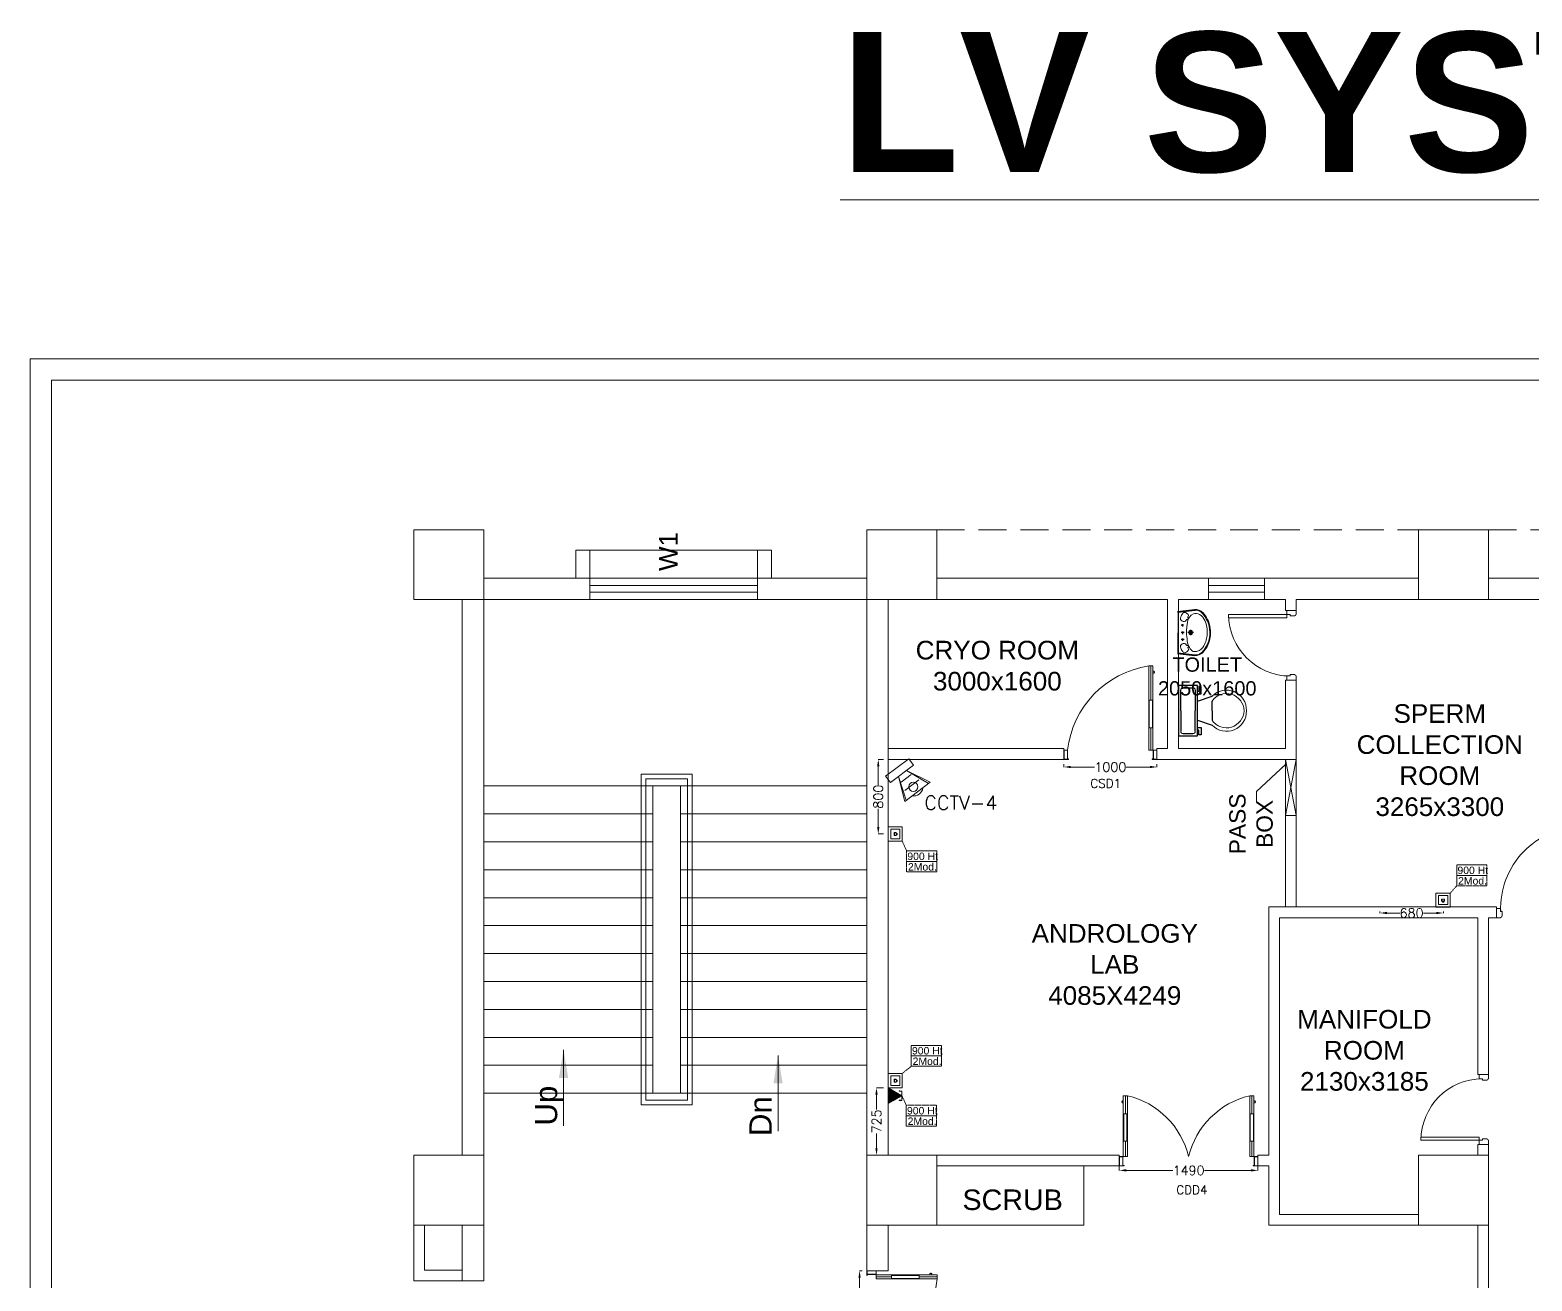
# Model space of a CAD drawing. Extents: x 3505867 to 4040009, y -660366 to -590408.
# Drawn here: x 3748982 to 3765112, y -603838 to -590408 of the extents above; entities that cross this region are included whole.
import ezdxf
from ezdxf.enums import TextEntityAlignment as Align

# ---------------------------------------------------------------- set-up
doc = ezdxf.new("R2010")
doc.units = 0
doc.header["$LTSCALE"] = 6
doc.header["$MEASUREMENT"] = 0
for name, pattern in [('1', [0]), ('CONTINU', [0]), ('DASHED2', [0.375, 0.25, -0.125]), ('HIDDEN', [0.375, 0.25, -0.125])]:
    doc.linetypes.add(name, pattern=pattern)
doc.layers.get('0').update_dxf_attribs({"linetype": 'CONTINUOUS', "lineweight": 0})
doc.layers.get('Defpoints').update_dxf_attribs({"linetype": 'CONTINUOUS', "lineweight": 0})
for name, color, linetype, lineweight in [('1200 Door', 144, 'CONTINUOUS', 0), ('BLOCK HACTH', 10, 'CONTINUOUS', 0), ('Chajja', 7, 'CONTINUOUS', 0), ('COL', 5, 'CONTINUOUS', 0), ('DIM', 7, 'CONTINUOUS', 0), ('DOOR', 44, 'CONTINUOUS', 0), ('Double Leaf Door', 4, 'CONTINUOUS', 0), ('ELE-CABLE TRAY', 31, 'CONTINUOUS', 0), ('ELE-TEL POINT', 4, 'CONTINUOUS', 0), ('ELE.LAN POINT', 3, 'CONTINUOUS', 0), ('FA-FIRE TEXT', 7, 'CONTINUOUS', 0), ('furniture', 33, 'CONTINUOUS', 0), ('JOINERY', 7, 'CONTINUOUS', 0), ('LV.CC CEMARA', 66, 'CONTINUOUS', 0), ('Railing', 21, 'CONTINUOUS', 0), ('Single Leaf Door', 4, 'CONTINUOUS', 0), ('Staircase', 7, 'CONTINUOUS', 0), ('TEXT', 5, 'CONTINUOUS', 0), ('TITLE', 7, 'CONTINUOUS', 0), ('WALL', 10, 'CONTINUOUS', 0), ('walls', 1, 'CONTINUOUS', 0), ('WIN', 151, 'CONTINUOUS', 0), ('Window', 161, 'CONTINUOUS', 0)]:
    doc.layers.add(name, color=color, linetype=linetype, lineweight=lineweight)
doc.layers.add('CFT_LOOPING', color=7, linetype='1', lineweight=0, true_color=0xd6d600)
doc.styles.add('ARI', font='arial.ttf')
doc.styles.add('ARIAL', font='arial.ttf')
doc.styles.add('ROMANS', font='romans.shx')
doc.styles.get("Standard").update_dxf_attribs({"font": 'SIMPLEX'})
doc.dimstyles.new('AEPL1', dxfattribs={"dimtxt": 100, "dimasz": 75, "dimexe": 1.25, "dimexo": 50, "dimtad": 0, "dimdec": 0, "dimtxsty": 'ROMANS', "dimcen": 2.5, "dimclrd": 7, "dimclre": 7, "dimadec": 0, "dimazin": 0, "dimtfac": 1, "dimtdec": 0, "dimtmove": 0, "dimatfit": 3, "dimfxl": 1, "dimlwd": 0, "dimlwe": 0, "dimarcsym": 0})
doc.dimstyles.new('int. dim', dxfattribs={"dimtxt": 900, "dimasz": 450, "dimexe": 150, "dimexo": 150, "dimgap": 150, "dimtad": 0, "dimdec": 0, "dimzin": 12, "dimdsep": 46, "dimtxsty": 'ARI', "dimblk": 'ARCHTICK', "dimcen": 1.5, "dimdle": 150, "dimclrd": 256, "dimclre": 256, "dimclrt": 7, "dimazin": 0, "dimtfac": 1, "dimtdec": 0, "dimtix": 1, "dimtmove": 2, "dimatfit": 3, "dimfxl": 1, "dimtolj": 1, "dimtzin": 0, "dimlwd": -1, "dimlwe": -1, "dimarcsym": 0})
doc.dimstyles.new('TEXT', dxfattribs={"dimscale": 0, "dimtxt": 500, "dimasz": 100, "dimexe": 75, "dimexo": 100, "dimgap": 50, "dimtad": 0, "dimdec": 0, "dimzin": 0, "dimdsep": 46, "dimtxsty": 'ARIAL', "dimblk": 'OBLIQUE', "dimcen": 0.09, "dimdle": 100, "dimclrd": 256, "dimclre": 256, "dimclrt": 6, "dimadec": 0, "dimazin": 0, "dimtfac": 1, "dimtdec": 0, "dimtofl": 0, "dimtmove": 2, "dimatfit": 3, "dimfxl": 1, "dimfrac": 2, "dimtolj": 1, "dimtzin": 0, "dimarcsym": 0})

# ---------------------------------------------------------------- blocks, each defined once
blk = doc.blocks.new('_ArchTick')
at = {"color": 0, "linetype": 'ByBlock', "const_width": 0.15}
blk.add_lwpolyline([(-0.5, -0.5), (0.5, 0.5)], dxfattribs=at)
blk = doc.blocks.new('A$C19B8274B')
at = {"layer": 'DOOR'}
for p, q in [((-45, 925), (-80, 925)), ((-80, 50), (-80, 925)), ((-45, 50), (-45, 925)), ((-45, 50), (-80, 50)), ((-955, -50), (-955, -47.5)), ((-940, -35), (-942.5, -35)), ((-60, -35), (-57.5, -35)), ((-45, -50), (-45, -47.5))]:
    blk.add_line(p, q, dxfattribs=at)
for points in [[(-940, 15), (-955, 15), (-955, 50), (-1000, 50), (-1000, -50), (-955, -50)], [(-940, -35), (-940, 15)], [(-60, 15), (-45, 15), (-45, 50), (0, 50), (0, -50), (-45, -50)], [(-60, -35), (-60, 15)]]:
    blk.add_lwpolyline(points, dxfattribs=at)
at = {"layer": 'DOOR', "color": 145}
blk.add_arc((-80, 50), 875, 90, 182.29244, dxfattribs=at)
at = {"layer": 'DOOR'}
for centre, start, end in [((-955, -35), 270, 0), ((-45, -35), 180, 270)]:
    blk.add_arc(centre, 12.5, start, end, dxfattribs=at)
blk = doc.blocks.new('750')
at = {"layer": 'DOOR'}
for p, q in [((-50, 705), (-47.5, 705)), ((-35, 690), (-35, 692.5)), ((-50, 45), (-47.5, 45)), ((-35, 60), (-35, 57.5)), ((50, 45), (50, 80)), ((50, 80), (675, 80)), ((50, 45), (675, 45)), ((675, 45), (675, 80))]:
    blk.add_line(p, q, dxfattribs=at)
for points in [[(15, 690), (15, 705), (50, 705), (50, 750), (-50, 750), (-50, 705)], [(-35, 690), (15, 690)], [(15, 60), (15, 45), (50, 45), (50, 0), (-50, 0), (-50, 45)], [(-35, 60), (15, 60)]]:
    blk.add_lwpolyline(points, dxfattribs=at)
for centre, start, end in [((-35, 705), 180, 270), ((-35, 45), 90, 180)]:
    blk.add_arc(centre, 12.5, start, end, dxfattribs=at)
at = {"layer": 'DOOR', "color": 145}
blk.add_arc((15, 45), 660, 0, 90, dxfattribs=at)
blk = doc.blocks.new('_Oblique')
at = {"color": 0, "linetype": 'ByBlock', "lineweight": -2}
blk.add_line((-0.5, -0.5), (0.5, 0.5), dxfattribs=at)
blk = doc.blocks.new('*D605')
at = {"layer": 'Defpoints', "color": 0, "linetype": 'ByBlock', "transparency": 16777216}
for p in [(-26230, 11392), (-24740, 11392), (-24740, 11287)]:
    blk.add_point(p, dxfattribs=at)
at = {"layer": 'DIM', "color": 7, "linetype": 'ByBlock', "lineweight": 0, "transparency": 16777216}
for p, q in [((-26230, 11342), (-26230, 11286)), ((-24740, 11342), (-24740, 11286)), ((-26155, 11287), (-25655, 11287)), ((-24815, 11287), (-25315, 11287))]:
    blk.add_line(p, q, dxfattribs=at)
at = {"layer": 'DIM', "color": 7, "linetype": 'ByBlock', "transparency": 16777216}
for points in [[(-26155, 11300), (-26155, 11275), (-26230, 11287)], [(-24815, 11300), (-24815, 11275), (-24740, 11287)]]:
    blk.add_solid(points, dxfattribs=at)
at = {"layer": 'DIM', "color": 0, "linetype": 'ByBlock', "transparency": 16777216, "insert": (-25485, 11287), "char_height": 100, "attachment_point": 5, "style": 'ROMANS'}
blk.add_mtext('1490', dxfattribs=at)
blk = doc.blocks.new('1500x2100x100 DD')
at = {"layer": 'Double Leaf Door'}
for points in [[(49, 264), (54, 264), (54, 560), (49, 560)], [(93, 560), (88, 560), (88, 264), (93, 264)], [(1407, 560), (1412, 560), (1412, 264), (1407, 264)], [(1451, 264), (1446, 264), (1446, 560), (1451, 560)]]:
    blk.add_hatch(color=6, dxfattribs=at).paths.add_polyline_path(points)
at = {"layer": 'Double Leaf Door', "color": 8}
for p, q in [((35, 697), (35, 679)), ((49, 699), (37, 699)), ((37, 677), (49, 677)), ((49, 100), (49, 754)), ((49, 754), (93, 754)), ((49, 699), (49, 677)), ((71, 560), (71, 754)), ((93, 754), (93, 100)), ((1451, 754), (1407, 754)), ((1407, 754), (1407, 100)), ((1429, 560), (1429, 754)), ((1451, 100), (1451, 754)), ((1451, 699), (1463, 699)), ((1451, 699), (1451, 677)), ((1463, 677), (1451, 677)), ((1465, 697), (1465, 679)), ((71, 100), (71, 264)), ((1429, 100), (1429, 264)), ((5, 100), (5, 0)), ((45, 100), (5, 100)), ((5, 0), (45, 0)), ((7, 98), (7, 2)), ((43, 98), (7, 98)), ((7, 2), (45, 2)), ((43, 3), (43, 98)), ((55, 3), (43, 3)), ((45, 5), (45, 100)), ((57, 5), (45, 5)), ((45, 2), (55, 2)), ((45, 0), (57, 0)), ((93, 100), (49, 100)), ((55, 2), (55, 3)), ((57, 0), (57, 5)), ((1407, 100), (1451, 100)), ((1443, 0), (1443, 5)), ((1443, 5), (1455, 5)), ((1455, 0), (1443, 0)), ((1445, 2), (1445, 3)), ((1445, 3), (1457, 3)), ((1455, 2), (1445, 2)), ((1455, 5), (1455, 100)), ((1455, 100), (1495, 100)), ((1493, 2), (1455, 2)), ((1495, 0), (1455, 0)), ((1457, 3), (1457, 98)), ((1457, 98), (1493, 98)), ((1493, 98), (1493, 2)), ((1495, 100), (1495, 0))]:
    blk.add_line(p, q, dxfattribs=at)
at = {"layer": 'Double Leaf Door', "color": 6}
for p, q in [((93, 560), (49, 560)), ((49, 560), (49, 264)), ((54, 264), (54, 560)), ((88, 264), (88, 560)), ((93, 264), (93, 560)), ((1407, 264), (1407, 560)), ((1407, 560), (1451, 560)), ((1412, 264), (1412, 560)), ((1446, 264), (1446, 560)), ((1451, 560), (1451, 264)), ((49, 264), (93, 264)), ((1451, 264), (1407, 264))]:
    blk.add_line(p, q, dxfattribs=at)
at = {"layer": 'Double Leaf Door', "color": 6, "ltscale": 100}
for p, q in [((88, 560), (88, 264)), ((1412, 560), (1412, 264))]:
    blk.add_line(p, q, dxfattribs=at)
at = {"layer": 'Double Leaf Door', "color": 6}
for points in [[(49, 560), (49, 264), (54, 264), (54, 560), (49, 560)], [(93, 560), (93, 264), (88, 264), (88, 560), (93, 560)], [(1407, 560), (1407, 264), (1412, 264), (1412, 560), (1407, 560)], [(1451, 560), (1451, 264), (1446, 264), (1446, 560), (1451, 560)]]:
    blk.add_lwpolyline(points, dxfattribs=at)
at = {"layer": 'Double Leaf Door', "ltscale": 5000}
for points in [[(49, 560), (49, 264), (54, 264), (54, 560), (49, 560)], [(1451, 560), (1451, 264), (1446, 264), (1446, 560), (1451, 560)]]:
    blk.add_lwpolyline(points, dxfattribs=at)
at = {"layer": 'Double Leaf Door', "color": 8}
for centre, radius, start, end in [((35, 688), 3.72, 90, 270), ((37, 697), 1.98, 90, 180), ((37, 679), 1.98, 180, 270), ((-111, -108), 886, 13.5745, 76.6836), ((1611, -108), 886, 103.3164, 166.4255), ((1463, 697), 1.98, 0, 90), ((1463, 679), 1.98, 270, 0), ((1465, 688), 3.72, 270, 90)]:
    blk.add_arc(centre, radius, start, end, dxfattribs=at)
blk = doc.blocks.new('1800x100')
at = {"layer": 'Double Leaf Door'}
for points in [[(101628, -31395), (101633, -31395), (101633, -31098), (101628, -31098)], [(101672, -31098), (101667, -31098), (101667, -31395), (101672, -31395)], [(103256, -31098), (103261, -31098), (103261, -31395), (103256, -31395)], [(103300, -31395), (103295, -31395), (103295, -31098), (103300, -31098)]]:
    blk.add_hatch(color=6, dxfattribs=at).paths.add_polyline_path(points)
at = {"layer": 'Double Leaf Door', "color": 8}
for p, q in [((101613, -30962), (101613, -30980)), ((101628, -30960), (101615, -30960)), ((101628, -31558), (101628, -30904)), ((101628, -30904), (101672, -30904)), ((101628, -30960), (101628, -30982)), ((101650, -31098), (101650, -30904)), ((101672, -30904), (101672, -31558)), ((103300, -30904), (103256, -30904)), ((103256, -30904), (103256, -31558)), ((103278, -31098), (103278, -30904)), ((103300, -31558), (103300, -30904)), ((103300, -30960), (103312, -30960)), ((103300, -30960), (103300, -30982)), ((103314, -30962), (103314, -30980)), ((101615, -30982), (101628, -30982)), ((103312, -30982), (103300, -30982)), ((101650, -31558), (101650, -31395)), ((103278, -31558), (103278, -31395)), ((101584, -31558), (101584, -31658)), ((101624, -31558), (101584, -31558)), ((101586, -31560), (101586, -31656)), ((101622, -31560), (101586, -31560)), ((101622, -31655), (101622, -31560)), ((101624, -31654), (101624, -31558)), ((101672, -31558), (101628, -31558)), ((103256, -31558), (103300, -31558)), ((103304, -31654), (103304, -31558)), ((103304, -31558), (103344, -31558)), ((103306, -31655), (103306, -31560)), ((103306, -31560), (103342, -31560)), ((103342, -31560), (103342, -31656)), ((103344, -31558), (103344, -31658)), ((101584, -31658), (101624, -31658)), ((101586, -31656), (101624, -31656)), ((101634, -31655), (101622, -31655)), ((101636, -31654), (101624, -31654)), ((101624, -31656), (101634, -31656)), ((101624, -31658), (101636, -31658)), ((101634, -31656), (101634, -31655)), ((101636, -31658), (101636, -31654)), ((103292, -31658), (103292, -31654)), ((103292, -31654), (103304, -31654)), ((103304, -31658), (103292, -31658)), ((103294, -31656), (103294, -31655)), ((103294, -31655), (103306, -31655)), ((103304, -31656), (103294, -31656)), ((103342, -31656), (103304, -31656)), ((103344, -31658), (103304, -31658))]:
    blk.add_line(p, q, dxfattribs=at)
at = {"layer": 'Double Leaf Door', "color": 6}
for p, q in [((101672, -31098), (101628, -31098)), ((101628, -31098), (101628, -31395)), ((101633, -31395), (101633, -31098)), ((101667, -31395), (101667, -31098)), ((101672, -31395), (101672, -31098)), ((103256, -31395), (103256, -31098)), ((103256, -31098), (103300, -31098)), ((103261, -31395), (103261, -31098)), ((103295, -31395), (103295, -31098)), ((103300, -31098), (103300, -31395)), ((101628, -31395), (101672, -31395)), ((103300, -31395), (103256, -31395))]:
    blk.add_line(p, q, dxfattribs=at)
at = {"layer": 'Double Leaf Door', "color": 6, "ltscale": 100}
for p, q in [((101667, -31098), (101667, -31395)), ((103261, -31098), (103261, -31395))]:
    blk.add_line(p, q, dxfattribs=at)
at = {"layer": 'Double Leaf Door', "color": 6}
for points in [[(101628, -31098), (101628, -31395), (101633, -31395), (101633, -31098), (101628, -31098)], [(101672, -31098), (101672, -31395), (101667, -31395), (101667, -31098), (101672, -31098)], [(103256, -31098), (103256, -31395), (103261, -31395), (103261, -31098), (103256, -31098)], [(103300, -31098), (103300, -31395), (103295, -31395), (103295, -31098), (103300, -31098)]]:
    blk.add_lwpolyline(points, dxfattribs=at)
at = {"layer": 'Double Leaf Door', "ltscale": 5000}
for points in [[(101628, -31098), (101628, -31395), (101633, -31395), (101633, -31098), (101628, -31098)], [(103300, -31098), (103300, -31395), (103295, -31395), (103295, -31098), (103300, -31098)]]:
    blk.add_lwpolyline(points, dxfattribs=at)
at = {"layer": 'Double Leaf Door', "color": 8}
for centre, radius, start, end in [((101613, -30971), 3.72, 90, 270), ((101615, -30962), 1.98, 90, 180), ((101602, -31796), 894, 15.3848, 85.5115), ((103269, -31727), 822, 90.8957, 168.2081), ((103312, -30962), 1.98, 0, 90), ((103314, -30971), 3.72, 270, 90), ((101615, -30980), 1.98, 180, 270), ((103312, -30980), 1.98, 270, 0)]:
    blk.add_arc(centre, radius, start, end, dxfattribs=at)
blk = doc.blocks.new('*D607')
at = {"layer": 'Defpoints', "color": 0, "linetype": 'ByBlock', "transparency": 16777216}
for p in [(-28940, 10210), (-29018, 8450), (-28940, 8450)]:
    blk.add_point(p, dxfattribs=at)
at = {"layer": 'DIM', "color": 7, "linetype": 'ByBlock', "lineweight": 0, "transparency": 16777216}
for p, q in [((-28990, 10210), (-29020, 10210)), ((-29018, 10135), (-29018, 9499)), ((-29018, 8525), (-29018, 9160)), ((-28990, 8450), (-29020, 8450))]:
    blk.add_line(p, q, dxfattribs=at)
at = {"layer": 'DIM', "color": 7, "linetype": 'ByBlock', "transparency": 16777216}
for points in [[(-29031, 10135), (-29006, 10135), (-29018, 10210)], [(-29031, 8525), (-29006, 8525), (-29018, 8450)]]:
    blk.add_solid(points, dxfattribs=at)
at = {"layer": 'DIM', "color": 0, "linetype": 'ByBlock', "transparency": 16777216, "insert": (-29018, 9330), "char_height": 100, "attachment_point": 5, "rotation": 90, "style": 'ROMANS'}
blk.add_mtext('1760', dxfattribs=at)
blk = doc.blocks.new('*D609')
at = {"layer": 'Defpoints', "color": 0, "linetype": 'ByBlock', "transparency": 16777216}
for p in [(-26825, 15699), (-25825, 15699), (-25825, 15618)]:
    blk.add_point(p, dxfattribs=at)
at = {"layer": 'DIM', "color": 7, "linetype": 'ByBlock', "lineweight": 0, "transparency": 16777216}
for p, q in [((-26825, 15649), (-26825, 15617)), ((-25825, 15649), (-25825, 15617)), ((-26750, 15618), (-26495, 15618)), ((-25900, 15618), (-26155, 15618))]:
    blk.add_line(p, q, dxfattribs=at)
at = {"layer": 'DIM', "color": 7, "linetype": 'ByBlock', "transparency": 16777216}
for points in [[(-26750, 15631), (-26750, 15606), (-26825, 15618)], [(-25900, 15631), (-25900, 15606), (-25825, 15618)]]:
    blk.add_solid(points, dxfattribs=at)
at = {"layer": 'DIM', "color": 0, "linetype": 'ByBlock', "transparency": 16777216, "insert": (-26325, 15618), "char_height": 100, "attachment_point": 5, "style": 'ROMANS'}
blk.add_mtext('1000', dxfattribs=at)
blk = doc.blocks.new('1000x2100x100 SD')
at = {"layer": 'Single Leaf Door'}
for points in [[(44, 339), (49, 339), (49, 635), (44, 635)], [(88, 635), (83, 635), (83, 339), (88, 339)]]:
    blk.add_hatch(color=6, dxfattribs=at).paths.add_polyline_path(points)
at = {"layer": 'Single Leaf Door', "color": 8}
for p, q in [((44, 100), (44, 1004)), ((44, 1004), (88, 1004)), ((66, 635), (66, 1004)), ((88, 1004), (88, 100)), ((30, 947), (30, 929)), ((44, 949), (32, 949)), ((32, 927), (44, 927)), ((44, 949), (44, 927)), ((66, 100), (66, 339)), ((0, 100), (0, 0)), ((40, 100), (0, 100)), ((0, 0), (40, 0)), ((2, 98), (2, 2)), ((38, 98), (2, 98)), ((2, 2), (40, 2)), ((38, 3), (38, 98)), ((50, 3), (38, 3)), ((40, 5), (40, 100)), ((52, 5), (40, 5)), ((40, 2), (50, 2)), ((40, 0), (52, 0)), ((88, 100), (44, 100)), ((50, 2), (50, 3)), ((52, 0), (52, 5)), ((948, 5), (960, 5)), ((948, 0), (948, 5)), ((960, 0), (948, 0)), ((950, 3), (962, 3)), ((950, 2), (950, 3)), ((960, 2), (950, 2)), ((960, 5), (960, 100)), ((960, 100), (1000, 100)), ((998, 2), (960, 2)), ((1000, 0), (960, 0)), ((962, 3), (962, 98)), ((962, 98), (998, 98)), ((998, 98), (998, 2)), ((1000, 100), (1000, 0))]:
    blk.add_line(p, q, dxfattribs=at)
at = {"layer": 'Single Leaf Door', "color": 6}
for p, q in [((88, 635), (44, 635)), ((44, 635), (44, 339)), ((49, 339), (49, 635)), ((83, 339), (83, 635)), ((88, 339), (88, 635)), ((44, 339), (88, 339))]:
    blk.add_line(p, q, dxfattribs=at)
at = {"layer": 'Single Leaf Door', "color": 6, "ltscale": 100}
blk.add_line((83, 635), (83, 339), dxfattribs=at)
at = {"layer": 'Single Leaf Door', "color": 6}
for points in [[(44, 635), (44, 339), (49, 339), (49, 635), (44, 635)], [(88, 635), (88, 339), (83, 339), (83, 635), (88, 635)]]:
    blk.add_lwpolyline(points, dxfattribs=at)
at = {"layer": 'Single Leaf Door', "ltscale": 5000}
blk.add_lwpolyline([(44, 635), (44, 339), (49, 339), (49, 635), (44, 635)], dxfattribs=at)
at = {"layer": 'Single Leaf Door', "color": 8}
for centre, radius, start, end in [((-69, -20), 1036, 6.6418, 81.2791), ((30, 938), 3.72, 90, 270), ((32, 947), 1.98, 90, 180), ((32, 929), 1.98, 180, 270)]:
    blk.add_arc(centre, radius, start, end, dxfattribs=at)
blk = doc.blocks.new('rhej')
at = {"color": 8, "lineweight": 25}
for p, q in [((310, 111), (155, 163)), ((272, 189), (272, 266)), ((272, 266), (298, 266)), ((310, 189), (272, 189)), ((298, 266), (298, 215)), ((298, 215), (310, 215)), ((310, 279), (310, -264)), ((517, 279), (310, 279)), ((336, 228), (336, 8)), ((466, 254), (362, 254)), ((491, 8), (491, 228)), ((517, 8), (517, 279)), ((155, 8), (155, 111)), ((155, 8), (155, -96)), ((336, -212), (336, 8)), ((491, 8), (491, -212)), ((517, -264), (517, 8)), ((310, -96), (155, -147)), ((272, -173), (272, -251)), ((310, -173), (272, -173)), ((272, -251), (298, -251)), ((298, -251), (298, -199)), ((298, -199), (310, -199)), ((310, -264), (517, -264)), ((466, -238), (362, -238))]:
    blk.add_line(p, q, dxfattribs=at)
at = {"color": 8, "extrusion": (0, 0, -1)}
for centre, major_axis, start_param, end_param in [((0, 16), (151, -151), 2.319632, 4.738539), ((1, 2), (-134, -134), 0.814663, 3.31238), ((359, 231), (-16.2, -16.2), 0.643501, 2.498091), ((469, 231), (16.2, -16.2), 3.785094, 5.639684), ((0, 0), (-151, -151), 4.686239, 7.105146), ((1, 13), (-134, -134), 4.541602, 7.039318), ((359, -215), (-16.2, -16.2), -0.927295, 0.927295), ((469, -215), (16.2, -16.2), 5.35589, 7.21048)]:
    blk.add_ellipse(centre, major_axis=major_axis, ratio=1, start_param=start_param, end_param=end_param, dxfattribs=at)
blk = doc.blocks.new('u46')
at = {"color": 8, "lineweight": 25}
for p, q in [((-10, 228), (175, 249)), ((-10, 220), (181, 242)), ((-1, -209), (1, 209)), ((57, 81), (29, 81)), ((62, 2), (29, 2)), ((44, 93), (44, 67)), ((44, 14), (44, -13)), ((163, 3), (102, 3)), ((133, -27), (133, 33)), ((62, -73), (29, -73)), ((44, -61), (44, -87)), ((-10, -216), (181, -238)), ((-10, -224), (175, -245))]:
    blk.add_line(p, q, dxfattribs=at)
at = {"color": 8, "extrusion": (0, 0, -1)}
for centre, major_axis, start_param, end_param in [((56, 154), (0, 34), 4.33982, 5.202657), ((145, 128), (1, 126), -1.238036, -0.892193), ((66, 199), (0, 20.7), -1.101507, 0.481509), ((57, 163), (-0.3, 56.9), 0.324902, 0.965135), ((208, 103), (0, 110), -1.431017, -0.436146), ((110, 167), (-6.08, 6.08), 4.867594, 6.265028), ((110, 165), (5.47, 5.47), 2.097053, 3.541809), ((90, 185), (0, 17.9), 0.880684, 2.260744), ((190, 138), (0, 70.9), -0.405199, 0.56573), ((188, 150), (0, 99.5), -0.132539, 0.848731), ((186, 148), (0.1, 94.4), -0.049658, 0.838116), ((154, 79), (0, 140), 0.557563, 1.193786), ((57, 20), (0, 275), 0.806541, 1.180915), ((50, 14), (0, 294), 0.809856, 1.41441), ((65, 170), (0.3, 49.2), 3.359735, 4.09512), ((44, 81), (0.02, 6.43), 3.139035, 9.42222), ((44, 2), (0.08, 6.43), 3.12883, 9.412015), ((62, 153), (0, 31.9), 2.620328, 3.422401), ((104, 118), (-0.2, 26.8), -1.278641, -0.487266), ((820, -1), (0, 732), -1.56667, -1.474079), ((888, 37), (1, 801), 4.558159, 4.668067), ((96, 136), (0, 7.39), -0.727724, 1.373337), ((387, 48), (0, 296), -1.495794, -1.328336), ((133, 3), (0, 21.6), 3.141254, 9.424439), ((133, 3), (-0.1, 15.5), 3.145308, 9.428493), ((133, 3), (0, 10.9), 3.142047372431534, 9.42523267961112), ((13, 7), (0, 298), 1.141495, 1.637774), ((35, 3), (0, 303), 1.155365, 1.952189), ((72, -2), (0, 274), 1.346594, 1.865175), ((56, -148), (0, 34), 4.222121, 5.084958), ((65, -164), (0.1, 49.2), -0.960797, -0.225412), ((44, -73), (0.02, 6.43), 3.139035, 9.42222), ((62, -147), (-0.1, 31.9), -0.276767, 0.525307), ((104, -111), (0.2, 26.8), 3.628858, 4.420234), ((97, -128), (-0.03, 8.55), 1.455188, 3.796569), ((263, -74), (0, 167), 4.181112, 4.641559), ((110, -161), (-6.08, 6.08), 4.730546, 6.12798), ((111, -159), (6.17, 6.17), 4.354779, 6.027124), ((193, -126), (0, 80.1), 3.554495, 4.299548), ((163, -80), (0, 126), 2.054055, 2.802751), ((56, -13), (0, 287), 1.808981, 2.322804), ((62, -11), (0, 247), 1.579809, 2.112792), ((124, -52), (0, 200), 1.868215, 2.281789), ((145, -122), (0, 126), 4.027191, 4.373034), ((66, -193), (0, 20.7), 2.661884, 4.2449), ((57, -157), (0.3, 56.9), 2.176458, 2.816691), ((90, -178), (0, 17.9), 0.880848, 2.260908), ((181, -107), (0, 94.7), 2.890537, 3.362984), ((185, -162), (-0.1, 83.2), 2.850118, 3.264751), ((188, -160), (0, 78.1), 2.562376, 3.231693), ((187, -138), (0, 106), 2.310552, 2.942572), ((172, -117), (0, 123), 2.127435, 2.640092)]:
    blk.add_ellipse(centre, major_axis=major_axis, ratio=1, start_param=start_param, end_param=end_param, dxfattribs=at)
blk = doc.blocks.new('CC CEMARA')
at = {"layer": 'LV.CC CEMARA', "linetype": 'ByBlock'}
for p, q in [((94, -242), (19, -67)), ((19, -67), (104, -231)), ((47, -104), (105, -35)), ((240, -67), (65, -12)), ((232, -76), (65, -12)), ((81, -159), (163, -62)), ((94, -242), (240, -67))]:
    blk.add_line(p, q, dxfattribs=at)
blk.add_lwpolyline([(111, 43), (66, 80), (-66, -80), (-22, -117)], close=True, dxfattribs=at)
blk.add_circle((133, -123), 32.9, dxfattribs=at)
blk.add_arc((132, -124), 66.7, 275.3702, 5.5412, dxfattribs=at)
blk = doc.blocks.new('tel')
at = {"layer": 'ELE-TEL POINT', "ltscale": 30}
h = blk.add_hatch(dxfattribs=at)
h.set_pattern_fill('ANSI31', color=4, scale=19.025387, style=0)
h.set_pattern_definition([(45, (-98.626, 0.184), (-42.7132, 42.7132), [])])
h.paths.add_polyline_path([(-99, 0), (840, 1654), (1778, -3)])
at = {"layer": 'ELE-TEL POINT', "color": 4, "ltscale": 30}
for p, q in [((-99, 0), (840, 1654)), ((1778, -3), (-99, 0)), ((840, 1654), (1778, -3))]:
    blk.add_line(p, q, dxfattribs=at)
at = {"layer": 'ELE-TEL POINT', "color": 4, "ltscale": 12}
for p, q in [((276, 1648), (275, 1398)), ((1404, 1646), (1403, 1396))]:
    blk.add_line(p, q, dxfattribs=at)
at = {"layer": 'ELE-TEL POINT', "color": 4, "linetype": 'Continuous', "ltscale": 12}
blk.add_line((276, 1648), (1404, 1646), dxfattribs=at)
at = {"layer": 'ELE-TEL POINT', "color": 4, "ltscale": 30, "const_width": 95.1}
for points in [[(227, 1363, 1), (323, 1363, 1)], [(1355, 1361, 1), (1451, 1361, 1)]]:
    blk.add_lwpolyline(points, format="xyb", close=True, dxfattribs=at)
blk = doc.blocks.new('Voice')
at = {"layer": 'ELE.LAN POINT', "color": 6}
for points in [[(0, -32), (128, -32), (128, 92), (0, 92)], [(22, -10), (106, -10), (106, 70), (22, 70)], [(77, 21), (70, 21), (70, 12), (58, 12), (58, 21), (51, 21), (51, 39), (77, 39)], [(76, 23), (68, 23), (68, 13), (59, 13), (59, 23), (52, 23), (52, 37), (76, 37)]]:
    blk.add_lwpolyline(points, close=True, dxfattribs=at)
blk = doc.blocks.new('*D292')
at = {"layer": 'Defpoints', "color": 0, "linetype": 'ByBlock', "transparency": 16777216}
for p in [(3758073, -601764), (3758199, -601764), (3758199, -602488)]:
    blk.add_point(p, dxfattribs=at)
at = {"layer": 'ELE-CABLE TRAY', "color": 7, "linetype": 'ByBlock', "lineweight": 0, "transparency": 16777216}
for p, q in [((3758149, -601764), (3758071, -601764)), ((3758073, -601839), (3758073, -601997)), ((3758073, -602413), (3758073, -602255)), ((3758149, -602488), (3758071, -602488))]:
    blk.add_line(p, q, dxfattribs=at)
at = {"layer": 'ELE-CABLE TRAY', "color": 7, "linetype": 'ByBlock', "transparency": 16777216}
for points in [[(3758085, -601839), (3758060, -601839), (3758073, -601764)], [(3758060, -602413), (3758085, -602413), (3758073, -602488)]]:
    blk.add_solid(points, dxfattribs=at)
at = {"layer": 'ELE-CABLE TRAY', "color": 0, "linetype": 'ByBlock', "transparency": 16777216, "insert": (3758073, -602126), "char_height": 100, "attachment_point": 5, "rotation": 90, "style": 'ROMANS'}
blk.add_mtext('725', dxfattribs=at)
blk = doc.blocks.new('*D293')
at = {"layer": 'Defpoints', "color": 0, "linetype": 'ByBlock', "transparency": 16777216}
for p in [(3758092, -598239), (3758199, -598239), (3758199, -599039)]:
    blk.add_point(p, dxfattribs=at)
at = {"layer": 'ELE-CABLE TRAY', "color": 7, "linetype": 'ByBlock', "lineweight": 0, "transparency": 16777216}
for p, q in [((3758149, -598239), (3758090, -598239)), ((3758092, -598314), (3758092, -598510)), ((3758092, -598964), (3758092, -598768)), ((3758149, -599039), (3758090, -599039))]:
    blk.add_line(p, q, dxfattribs=at)
at = {"layer": 'ELE-CABLE TRAY', "color": 7, "linetype": 'ByBlock', "transparency": 16777216}
for points in [[(3758104, -598314), (3758079, -598314), (3758092, -598239)], [(3758079, -598964), (3758104, -598964), (3758092, -599039)]]:
    blk.add_solid(points, dxfattribs=at)
at = {"layer": 'ELE-CABLE TRAY', "color": 0, "linetype": 'ByBlock', "transparency": 16777216, "insert": (3758092, -598639), "char_height": 100, "attachment_point": 5, "rotation": 90, "style": 'ROMANS'}
blk.add_mtext('800', dxfattribs=at)
blk = doc.blocks.new('*D294')
at = {"layer": 'Defpoints', "color": 0, "linetype": 'ByBlock', "transparency": 16777216}
for p in [(3763479, -599823), (3764160, -599823), (3764160, -599888)]:
    blk.add_point(p, dxfattribs=at)
at = {"layer": 'ELE-CABLE TRAY', "color": 7, "linetype": 'ByBlock', "lineweight": 0, "transparency": 16777216}
for p, q in [((3763479, -599873), (3763479, -599889)), ((3763554, -599888), (3763693, -599888)), ((3764085, -599888), (3763946, -599888)), ((3764160, -599873), (3764160, -599889))]:
    blk.add_line(p, q, dxfattribs=at)
at = {"layer": 'ELE-CABLE TRAY', "color": 7, "linetype": 'ByBlock', "transparency": 16777216}
for points in [[(3763554, -599875), (3763554, -599900), (3763479, -599888)], [(3764085, -599900), (3764085, -599875), (3764160, -599888)]]:
    blk.add_solid(points, dxfattribs=at)
at = {"layer": 'ELE-CABLE TRAY', "color": 0, "linetype": 'ByBlock', "transparency": 16777216, "insert": (3763819, -599888), "char_height": 100, "attachment_point": 5, "style": 'ROMANS'}
blk.add_mtext('680', dxfattribs=at)
blk = doc.blocks.new('CIVIL IVF')
at = {"layer": 'BLOCK HACTH', "color": 8}
blk.add_lwpolyline([(-31240, 12115.2), (-30940, 12115.2), (-30940, 15415.2), (-31240, 15415.2)], close=True, dxfattribs=at)
at = {"layer": 'Chajja', "color": 8, "linetype": 'HIDDEN', "ltscale": 200}
for p, q in [((-28190, 18165.2), (-23015, 18165.2)), ((-22265, 18165.2), (-16305, 18165.2))]:
    blk.add_line(p, q, dxfattribs=at)
at = {"layer": 'Chajja', "color": 8, "linetype": 'ByBlock'}
blk.add_line((-31915, 17945.2), (-30115, 17945.2), dxfattribs=at)
for points in [[(-32065, 17645.2), (-32065, 17945.2), (-31915, 17945.2), (-31915, 17645.2)], [(-30115, 17645.2), (-30115, 17945.2), (-29965, 17945.2), (-29965, 17645.2)]]:
    blk.add_lwpolyline(points, dxfattribs=at)
at = {"layer": 'COL', "color": 8}
for points in [[(-33055, 17415.2), (-33805, 17415.2), (-33805, 18165.2), (-33055, 18165.2)], [(-28940, 17415.2), (-28190, 17415.2), (-28190, 18165.2), (-28940, 18165.2)], [(-23015, 17415.2), (-22265, 17415.2), (-22265, 18165.2), (-23015, 18165.2)], [(-33805, 10700.2), (-33055, 10700.2), (-33055, 11450.2), (-33805, 11450.2)], [(-28940, 10700.2), (-28190, 10700.2), (-28190, 11450.2), (-28940, 11450.2)], [(-22265, 10700.2), (-22265, 11450.2), (-23015, 11450.2), (-23015, 10700.2)]]:
    blk.add_lwpolyline(points, close=True, dxfattribs=at)
at = {"layer": 'furniture', "color": 8, "linetype": 'Continuous'}
for p, q in [((-26610, 10700.2), (-26610, 11335.2)), ((-28190, 10700.2), (-26610, 10700.2))]:
    blk.add_line(p, q, dxfattribs=at)
at = {"layer": 'Railing', "color": 8}
for points in [[(-31365, 11990.2), (-30815, 11990.2), (-30815, 15540.2), (-31365, 15540.2)], [(-31315, 12040.2), (-30865, 12040.2), (-30865, 15490.2), (-31315, 15490.2)]]:
    blk.add_lwpolyline(points, close=True, dxfattribs=at)
at = {"layer": 'Staircase', "color": 8, "linetype": 'Continuous'}
for p, q in [((-31240, 15415.2), (-33055, 15415.2)), ((-30940, 15415.2), (-28940, 15415.2)), ((-31240, 15115.2), (-33055, 15115.2)), ((-30940, 15115.2), (-28940, 15115.2)), ((-31240, 14815.2), (-33055, 14815.2)), ((-30940, 14815.2), (-28940, 14815.2)), ((-31240, 14515.2), (-33055, 14515.2)), ((-30940, 14515.2), (-28940, 14515.2)), ((-31240, 14215.2), (-33055, 14215.2)), ((-30940, 14215.2), (-28940, 14215.2)), ((-31240, 13915.2), (-33055, 13915.2)), ((-30940, 13915.2), (-28940, 13915.2)), ((-31240, 13615.2), (-33055, 13615.2)), ((-30940, 13615.2), (-28940, 13615.2)), ((-31240, 13315.2), (-33055, 13315.2)), ((-30940, 13315.2), (-28940, 13315.2)), ((-31240, 13015.2), (-33055, 13015.2)), ((-30940, 13015.2), (-28940, 13015.2)), ((-31240, 12715.2), (-33055, 12715.2)), ((-30940, 12715.2), (-28940, 12715.2)), ((-31240, 12415.2), (-33055, 12415.2)), ((-30940, 12415.2), (-28940, 12415.2)), ((-31240, 12115.2), (-33055, 12115.2)), ((-30940, 12115.2), (-28940, 12115.2))]:
    blk.add_line(p, q, dxfattribs=at)
at = {"layer": 'WALL', "color": 8, "linetype": 'ByBlock'}
for p, q in [((-28940, 17645.2), (-33055, 17645.2)), ((-23015, 17645.2), (-28190, 17645.2)), ((-16305, 17645.2), (-22265, 17645.2)), ((-33285, 17415.2), (-33285, 11450.2)), ((-33055, 17415.2), (-33055, 11450.2)), ((-28940, 17415.2), (-33055, 17415.2)), ((-28940, 17415.2), (-28940, 11450.2)), ((-28710, 17415.2), (-28710, 11450.2)), ((-28710, 17415.2), (-28710, 11450.2)), ((-25710, 17415.2), (-28190, 17415.2)), ((-25710, 15815.2), (-25710, 17415.2)), ((-25595, 15815.2), (-25595, 17415.2)), ((-24445, 17415.2), (-25595, 17415.2)), ((-24445, 17300.2), (-24445, 17415.2)), ((-24330, 17300.2), (-24445, 17300.2)), ((-24330, 17300.2), (-24330, 17415.2)), ((-21065, 17415.2), (-24330, 17415.2)), ((-24445, 15815.2), (-24445, 16550.2)), ((-24330, 16550.2), (-24445, 16550.2)), ((-24330, 15699.2), (-24330, 16550.2)), ((-26825, 15815.2), (-28710, 15815.2)), ((-25710, 15815.2), (-25825, 15815.2)), ((-24445, 15815.2), (-25595, 15815.2)), ((-26825, 15699.2), (-28710, 15699.2)), ((-24445, 15699.2), (-25825, 15699.2)), ((-24445, 14115.2, -101230.8), (-24445, 15099.2, -101230.8)), ((-24330, 14115.2), (-24330, 15099.2)), ((-22179.1, 14115.2), (-24625, 14115.2)), ((-24625, 11450.2), (-24625, 14115.2)), ((-22179.1, 14115.2), (-22179.1, 14000.2)), ((-22380, 14000.2), (-24510, 14000.2)), ((-24510, 10815.2), (-24510, 14000.2)), ((-22380, 12315.2), (-22380, 14000.2)), ((-22179.1, 14000.2), (-22265, 14000.2)), ((-22265, 12315.2), (-22265, 14000.2)), ((-22380, 12315.2), (-22265, 12315.2)), ((-22380, 11450.2), (-22380, 11565.2)), ((-22380, 11565.2), (-22265, 11565.2)), ((-22265, 11565.2), (-22265, 11450.2)), ((-24625, 10700.2), (-24625, 11335.2)), ((-22380, 11450.2), (-22265, 11450.2)), ((-23015, 10815.2), (-24510, 10815.2)), ((-33285, 10700.2), (-33285, 10100.2)), ((-33055, 10700.2), (-33055, 10100.2)), ((-28940, 10699.2), (-28940, 10700.2)), ((-28940, 10209.7), (-28940, 10699.2)), ((-28710, 10209.7), (-28710, 10699.2)), ((-23015, 10700.2), (-24625, 10700.2)), ((-22380, 9360.2), (-22380, 10700.2)), ((-22265, 9360.2), (-22265, 10700.2))]:
    blk.add_line(p, q, dxfattribs=at)
at = {"layer": 'WALL', "color": 8, "lineweight": 0}
for p, q in [((-26530, 17415.2), (-28710, 17415.2)), ((-26825, 15815.2), (-26825, 15699.2)), ((-25825, 15815.2), (-25825, 15699.2)), ((-24510, 14115.2), (-22380, 14115.2)), ((-24510, 14000.2), (-22380, 14000.2)), ((-28190, 11450.2), (-26230, 11450.2)), ((-28190, 11335.2), (-26230, 11335.2)), ((-26230, 11450.2), (-26230, 11335.2)), ((-24740, 11450.2), (-24625, 11450.2)), ((-24740, 11450.2), (-24740, 11335.2)), ((-24740, 11335.2), (-24625, 11335.2)), ((-28825, 10700.2), (-28595, 10700.2)), ((-23015, 10700.2), (-22265, 10700.2)), ((-28940, 10209.7), (-28710, 10209.7))]:
    blk.add_line(p, q, dxfattribs=at)
at = {"layer": 'WALL', "linetype": 'ByBlock'}
blk.add_line((-28577.3, 12035.1), (-28586.5, 12044.3), dxfattribs=at)
at = {"layer": 'WALL', "color": 8, "linetype": 'ByBlock'}
for points in [[(-28940, 10700.2), (-28940, 17415.2), (-26110, 17415.2)], [(-33805, 10700.2), (-33805, 10100.2), (-33285, 10100.2)], [(-33690, 10700.2), (-33690, 10215.2), (-33285, 10215.2)]]:
    blk.add_lwpolyline(points, dxfattribs=at)
at = {"layer": 'walls', "color": 8, "linetype": 'Continuous'}
blk.add_line((-33055, 10100.2), (-33285, 10100.2), dxfattribs=at)
at = {"layer": 'WIN', "color": 8, "linetype": 'Continuous'}
for p, q in [((-24330, 15099.2), (-24445, 15699.2)), ((-24445, 15099.2, -101230.8), (-24330, 15699.2))]:
    blk.add_line(p, q, dxfattribs=at)
blk.add_lwpolyline([(-24445, 15099.2), (-24330, 15099.2), (-24330, 15699.2), (-24445, 15699.2)], close=True, dxfattribs=at)
at = {"layer": 'Window', "color": 8, "linetype": 'Continuous'}
for points in [[(-30115, 17645.2), (-30115, 17415.2), (-31915, 17415.2), (-31915, 17645.2)], [(-24670, 17415.2), (-24670, 17645.2), (-25270, 17645.2), (-25270, 17415.2)], [(-30115, 17565.2), (-30115, 17495.2), (-31915, 17495.2), (-31915, 17565.2)], [(-24670, 17495.2), (-24670, 17565.2), (-25270, 17565.2), (-25270, 17495.2)]]:
    blk.add_lwpolyline(points, close=True, dxfattribs=at)
at = {"layer": 'DOOR', "color": 8, "rotation": 180}
blk.add_blockref('750', (-24380, 17300.2), dxfattribs=at)
at = {"layer": 'DOOR', "color": 8, "linetype": 'Continuous'}
blk.add_blockref('A$C19B8274B', (-21179.1, 14050.2), dxfattribs=at)
at = {"layer": 'DOOR', "color": 8, "xscale": -1}
blk.add_blockref('750', (-22315, 11565.2), dxfattribs=at)
at = {"layer": 'Double Leaf Door', "color": 8}
blk.add_blockref('1500x2100x100 DD', (-26235, 11335.2), dxfattribs=at)
at = {"layer": 'Double Leaf Door', "color": 8, "rotation": 270}
blk.add_blockref('1800x100', (2718.5, 111793.4), dxfattribs=at)
at = {"layer": 'Single Leaf Door', "color": 8, "xscale": -1}
blk.add_blockref('1000x2100x100 SD', (-25825, 15699.2), dxfattribs=at)
at = {"layer": 'WALL', "color": 8, "linetype": 'ByBlock'}
blk.add_blockref('u46', (-25595, 17059), dxfattribs=at)
at = {"layer": 'WALL', "color": 8, "linetype": 'ByBlock', "rotation": 180}
blk.add_blockref('rhej', (-25077.7, 16230.3), dxfattribs=at)
at = {"layer": '1200 Door', "color": 8, "linetype": 'ByBlock', "style": 'ROMANS'}
for s, p in [('CSD1', (-26540.5, 15394.3, -35804.4)), ('CDD4', (-25617.2, 11031.3, -35804.4))]:
    blk.add_text(s, height=94.18, dxfattribs=at).set_placement(p)
at = {"layer": 'DIM', "color": 8, "attachment_point": 5, "style": 'ARIAL'}
for s, insert, char_height, width in [('CRYO ROOM 3000x1600', (-27539, 16704.8), 200, 1982.81), ('TOILET\\P2050x1600', (-25284.7, 16589.2), 153, 1626.956), ('SPERM COLLECTION ROOM 3265x3300', (-22787.2, 15690.7), 200, 1980.803), ('ANDROLOGY\\PLAB\\P4085X4249', (-26277.6, 13496.8), 200, 1980.803), ('MANIFOLD\\PROOM\\P2130x3185', (-23597.3, 12575), 200, 1980.803)]:
    blk.add_mtext(s, dxfattribs=dict(at, insert=insert, char_height=char_height, width=width))
at = {"layer": 'DIM', "color": 8, "linetype": 'Continuous', "insert": (-24813.7, 15007.2, -101230.8), "char_height": 175, "width": 1149.25, "attachment_point": 5, "rotation": 90, "style": 'ARIAL'}
blk.add_mtext('PASS BOX', dxfattribs=at)
at = {"layer": 'furniture', "color": 8, "linetype": 'Continuous', "insert": (-27374.8, 11154), "char_height": 220.41, "width": 1257.81, "attachment_point": 5, "style": 'ARIAL'}
blk.add_mtext('\\PSCRUB', dxfattribs=at)
at = {"layer": 'JOINERY', "color": 8, "style": 'ARIAL', "width": 1}
blk.add_text('W1', height=200, rotation=90, dxfattribs=at).set_placement((-30970.7, 17722.6))
at = {"layer": 'Staircase', "color": 8, "style": 'ARIAL'}
for s, p in [('Up', (-32265.6, 11982.2)), ('Dn', (-29962, 11869.7))]:
    blk.add_text(s, height=240, rotation=90, dxfattribs=at).set_placement(p, align=Align.CENTER)
at = {"layer": 'DIM', "color": 8, "linetype": 'ByBlock'}
dim = blk.add_linear_dim(base=(-25825, 15618.3), p1=(-26825, 15699.2), p2=(-25825, 15699.2), dimstyle='AEPL1', dxfattribs=at)
dim.commit()
dim.dimension.update_dxf_attribs({"geometry": '*D609', "text_midpoint": (-26325, 15618.3)})
dim = blk.add_linear_dim(base=(-24740, 11287.3), p1=(-26230, 11392.2), p2=(-24740, 11392.2), dimstyle='AEPL1', dxfattribs=at)
dim.commit()
dim.dimension.update_dxf_attribs({"geometry": '*D605', "text_midpoint": (-25485, 11287.3), "dimtype": 160})
dim = blk.add_linear_dim(base=(-29018.3, 8449.7), p1=(-28940, 10209.7), p2=(-28940, 8449.7), angle=90, dimstyle='AEPL1', dxfattribs=at)
dim.commit()
dim.dimension.update_dxf_attribs({"geometry": '*D607', "text_midpoint": (-29018.3, 9329.7)})
at = {"layer": 'Staircase', "color": 8}
for points in [[(-32197.3, 12580.9, -101230.8), (-32197.3, 11765.5, -101230.8)], [(-29893.7, 12522.1, -101230.8), (-29893.7, 11706.7, -101230.8)]]:
    blk.add_leader(points, dimstyle='int. dim', override={"dimasz": 300, "dimgap": 70, "dimtad": 0}, dxfattribs=at)
at = {"layer": 'WIN', "color": 8, "linetype": 'Continuous'}
blk.add_leader([(-24445, 15644.2, -101230.8), (-24756.5, 15355.6, -101230.8), (-24756.5, 15237.9, -101230.8)], dimstyle='TEXT', override={"dimscale": 1, "dimtxt": 200, "dimasz": 50, "dimfxl": 0.18}, dxfattribs=at)

msp = doc.modelspace()

# ---------------------------------------------------------------- linework, layer by layer
for points in [[(3794063.5, -593936.6), (3794063.5, -625948), (3748982.3, -625948), (3748982.3, -593936.6)], [(3793831.7, -594168.4), (3793831.7, -625716.2), (3749214.1, -625716.2), (3749214.1, -594168.4)]]:
    msp.add_lwpolyline(points, close=True)
at = {"layer": 'CFT_LOOPING', "color": 7, "linetype": 'DASHED2', "ltscale": 5}
for p, q in [((3758396.3, -599221), (3758349.3, -599117.7)), ((3764304.1, -599596.5), (3764235, -599673.2)), ((3758446.1, -601533.8), (3758349.3, -601610.7)), ((3758392.6, -601952.7), (3758345.7, -601849.5))]:
    msp.add_line(p, q, dxfattribs=at)
for points in [[(3758396.3, -599221), (3758721.1, -599221), (3758721.1, -599333.5), (3758396.3, -599333.5)], [(3758396.3, -599333.5), (3758721.1, -599333.5), (3758721.1, -599446), (3758396.3, -599446)], [(3764304.1, -599371.5), (3764628.9, -599371.5), (3764628.9, -599484), (3764304.1, -599484)], [(3764304.1, -599484), (3764628.9, -599484), (3764628.9, -599596.5), (3764304.1, -599596.5)], [(3758446.1, -601308.8), (3758771, -601308.8), (3758771, -601421.3), (3758446.1, -601421.3)], [(3758446.1, -601421.3), (3758771, -601421.3), (3758771, -601533.8), (3758446.1, -601533.8)], [(3758392.6, -601952.7), (3758717.5, -601952.7), (3758717.5, -602065.2), (3758392.6, -602065.2)], [(3758392.6, -602065.2), (3758717.5, -602065.2), (3758717.5, -602177.7), (3758392.6, -602177.7)]]:
    msp.add_lwpolyline(points, close=True, dxfattribs=at)

# ---------------------------------------------------------------- block references
at = {"linetype": 'ByBlock'}
msp.add_blockref('CIVIL IVF', (3786909.3, -613938.4), dxfattribs=at)
at = {"layer": 'ELE-TEL POINT', "color": 0, "ltscale": 30, "xscale": -0.08874706337416964, "yscale": 0.0887470633741702, "zscale": 0.0887470633741702, "rotation": 269.8929051788798}
msp.add_blockref('tel', (3758199.3, -601923.4), dxfattribs=at)
at = {"layer": 'ELE.LAN POINT', "color": 7, "xscale": -1.211286963933217, "yscale": 1.211286963933217, "zscale": 1.211286963933217}
for p, rotation in [((3758310.8, -598962.8), 89.9999999999998), ((3764235, -599784.7), 359.9999999999999), ((3758310.8, -601610.7), 89.9999999999998)]:
    msp.add_blockref('Voice', p, dxfattribs=dict(at, rotation=rotation))
at = {"layer": 'LV.CC CEMARA', "xscale": -1.500000000000001, "yscale": 1.5, "zscale": 1.5, "rotation": 87.26239588884255}
msp.add_blockref('CC CEMARA', (3758294.2, -598324.5), dxfattribs=at)

# ---------------------------------------------------------------- texts
at = {"layer": 'FA-FIRE TEXT', "color": 200, "linetype": 'CONTINU', "insert": (3758586.2, -598628.3), "char_height": 150, "width": 349.838, "attachment_point": 1, "style": 'ROMANS'}
msp.add_mtext('{\\C256;CCTV-4\\P}', dxfattribs=at)
at = {"layer": 'TEXT', "color": 7, "char_height": 80, "attachment_point": 1}
for s, insert, width in [('\\A1;{\\fArial|b0|i0|c0|p34;900 Ht\\P}', (3758403.7, -599239.1), 8957.987), ('\\A1;{\\fArial|b0|i0|c0|p34;2Mod.\\P}', (3758410.8, -599351.6), 352.575), ('\\A1;{\\fArial|b0|i0|c0|p34;900 Ht\\P}', (3764311.5, -599389.6), 8957.987), ('\\A1;{\\fArial|b0|i0|c0|p34;2Mod.\\P}', (3764318.5, -599502.1), 352.575), ('\\A1;{\\fArial|b0|i0|c0|p34;900 Ht\\P}', (3758453.6, -601326.9), 8957.987), ('\\A1;{\\fArial|b0|i0|c0|p34;2Mod.\\P}', (3758460.6, -601439.4), 352.575), ('\\A1;{\\fArial|b0|i0|c0|p34;900 Ht\\P}', (3758400.1, -601970.8), 8957.987), ('\\A1;{\\fArial|b0|i0|c0|p34;2Mod.\\P}', (3758407.1, -602083.3), 352.575)]:
    msp.add_mtext(s, dxfattribs=dict(at, insert=insert, width=width))
at = {"layer": 'TITLE', "color": 6, "insert": (3768217.3, -590430.4), "char_height": 1500, "width": 36564.74, "attachment_point": 2, "style": 'ARIAL'}
msp.add_mtext('{\\L\\fArial|b1|i0|c0|p34;LV SYSTEM LAYOUT}', dxfattribs=at)

# ---------------------------------------------------------------- dimensions: what is measured, and where the dimension line sits
at = {"layer": 'ELE-CABLE TRAY', "color": 0, "linetype": 'ByBlock'}
for base, p1, p2, picture, middle in [((3758091.6, -598239.2), (3758199.3, -599039.3), (3758199.3, -598239.2), '*D293', (3758091.6, -598639.3)), ((3758072.7, -601763.6), (3758199.3, -602488.2), (3758199.3, -601763.6), '*D292', (3758072.7, -602125.9))]:
    dim = msp.add_linear_dim(base=base, p1=p1, p2=p2, angle=90, dimstyle='AEPL1', dxfattribs=at)
    dim.commit()
    dim.dimension.update_dxf_attribs({"geometry": picture, "text_midpoint": middle})
dim = msp.add_linear_dim(base=(3764159.6, -599887.6), p1=(3763479.3, -599823.2), p2=(3764159.6, -599823.2), dimstyle='AEPL1', dxfattribs=at)
dim.commit()
dim.dimension.update_dxf_attribs({"geometry": '*D294', "text_midpoint": (3763819.4, -599887.6)})

doc.saveas('drawing.dxf')
